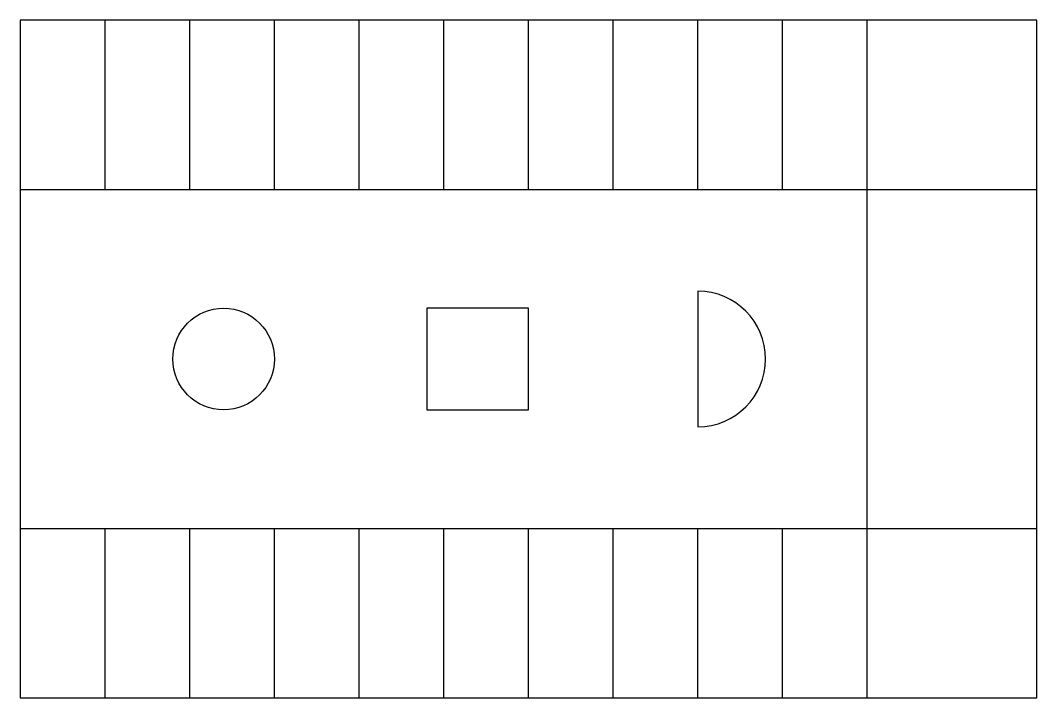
# Model space of a CAD drawing. Header units: metres. Extents: x 0 to 30, y 0 to 20.
import ezdxf

# ---------------------------------------------------------------- set-up
doc = ezdxf.new("R2010")
doc.units = ezdxf.units.M
for name, color, linetype in [('ISLANDS', 7, 'Continuous'), ('LOT', 7, 'Continuous'), ('STALLS', 7, 'Continuous')]:
    doc.layers.add(name, color=color, linetype=linetype)

msp = doc.modelspace()

# ---------------------------------------------------------------- linework, layer by layer
at = {"layer": 'ISLANDS'}
msp.add_lwpolyline([(20, 8, 1), (20, 12)], format="xyb", close=True, dxfattribs=at)
msp.add_lwpolyline([(12, 8.5), (15, 8.5), (15, 11.5), (12, 11.5)], close=True, dxfattribs=at)
msp.add_circle((6, 10), 1.5, dxfattribs=at)
at = {"layer": 'LOT'}
msp.add_lwpolyline([(0, 0), (30, 0), (30, 20), (0, 20)], close=True, dxfattribs=at)
at = {"layer": 'STALLS'}
for p, q in [((2.5, 15), (2.5, 20)), ((5, 15), (5, 20)), ((7.5, 15), (7.5, 20)), ((10, 15), (10, 20)), ((12.5, 15), (12.5, 20)), ((15, 15), (15, 20)), ((17.5, 15), (17.5, 20)), ((20, 15), (20, 20)), ((22.5, 15), (22.5, 20)), ((25, 0), (25, 20)), ((0, 15), (30, 15)), ((0, 5), (30, 5)), ((2.5, 0), (2.5, 5)), ((5, 0), (5, 5)), ((7.5, 0), (7.5, 5)), ((10, 0), (10, 5)), ((12.5, 0), (12.5, 5)), ((15, 0), (15, 5)), ((17.5, 0), (17.5, 5)), ((20, 0), (20, 5)), ((22.5, 0), (22.5, 5))]:
    msp.add_line(p, q, dxfattribs=at)

doc.saveas('drawing.dxf')
